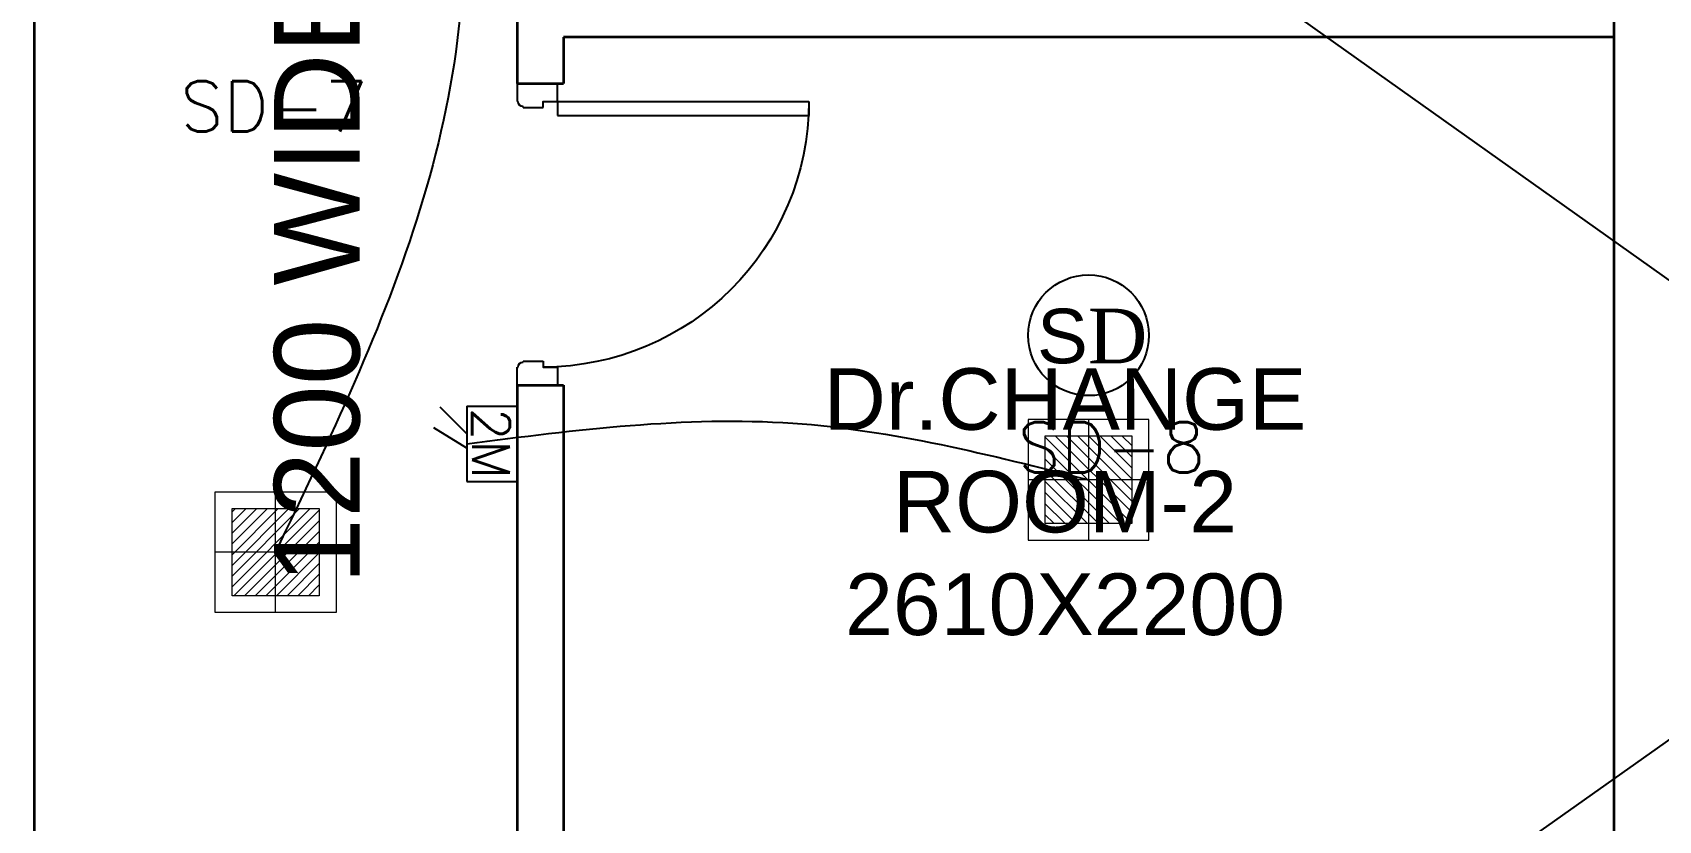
# Model space of a CAD drawing. Extents: x 3550807 to 4078732, y -628171 to -515859.
# Drawn here: x 3667610 to 3671651, y -605413 to -603455 of the extents above; entities that cross this region are included whole.
import ezdxf
from ezdxf.enums import TextEntityAlignment as Align

# ---------------------------------------------------------------- set-up
doc = ezdxf.new("R2010")
doc.units = 0
doc.header["$LTSCALE"] = 6
doc.header["$MEASUREMENT"] = 0
doc.linetypes.add('CONTINU', pattern=[0])
for name, color, linetype in [('24W RAW POWER', 1, 'CONTINUOUS'), ('24W UPS POWER LIGHT', 5, 'CONTINUOUS'), ('DIM', 7, 'CONTINUOUS'), ('DOOR', 44, 'CONTINUOUS'), ('ELE-2M UPS P.SB', 3, 'CONTINUOUS'), ('FA-FIRE TEXT', 7, 'CONTINUOUS')]:
    doc.layers.add(name, color=color, linetype=linetype)
for name, color, linetype, lineweight in [('ELE-24W EMERGENCY  LED LIGHT', 5, 'CONTINUOUS', 18), ('ELE-24W LED LIGHT', 1, 'CONTINUOUS', 18), ('FA-BELOW SMOKE DERECTOR', 1, 'CONTINUOUS', 25), ('WALL', 10, 'CONTINUOUS', 35)]:
    doc.layers.add(name, color=color, linetype=linetype, lineweight=lineweight)
doc.layers.add('ELE-LIGHTING WIRING', color=7, linetype='CONTINUOUS', true_color=0x63d7b6)
doc.styles.add('ARIAL', font='arial.ttf')
doc.styles.add('PDF Times New Roman', font='times.ttf')
doc.styles.add('ROMANS', font='romans.shx')
doc.styles.get("Standard").update_dxf_attribs({"font": 'SIMPLEX'})

# ---------------------------------------------------------------- blocks, each defined once
blk = doc.blocks.new('750')
at = {"layer": 'DOOR', "color": 8}
for p, q in [((-50, 705), (-47.5, 705)), ((-35, 690), (-35, 692.5)), ((-50, 45), (-47.5, 45)), ((-35, 60), (-35, 57.5)), ((50, 45), (50, 80)), ((50, 80), (675, 80)), ((50, 45), (675, 45)), ((675, 45), (675, 80))]:
    blk.add_line(p, q, dxfattribs=at)
for points in [[(15, 690), (15, 705), (50, 705), (50, 750), (-50, 750), (-50, 705)], [(-35, 690), (15, 690)], [(15, 60), (15, 45), (50, 45), (50, 0), (-50, 0), (-50, 45)], [(-35, 60), (15, 60)]]:
    blk.add_lwpolyline(points, dxfattribs=at)
for centre, radius, start, end in [((-35, 705), 12.5, 180, 270), ((15, 45), 660, 0, 90), ((-35, 45), 12.5, 90, 180)]:
    blk.add_arc(centre, radius, start, end, dxfattribs=at)
blk = doc.blocks.new('24w led emeregency')
at = {"layer": 'ELE-24W EMERGENCY  LED LIGHT'}
h = blk.add_hatch(dxfattribs=at)
h.set_pattern_fill('ANSI31', scale=166.666666666665, style=0)
h.set_pattern_definition([(45, (0, 0), (-14.73139127471959, 14.7313912747196), [])])
h.paths.add_polyline_path([(-115.397401795839, -115.397401795839), (-115.397401795839, 115.397401795839), (115.397401795839, 115.397401795839), (115.397401795839, -115.397401795839)])
at = {"layer": 'ELE-24W EMERGENCY  LED LIGHT', "color": 5}
for p, q in [((0, 160), (0, -160)), ((-160, 0), (160, 0))]:
    blk.add_line(p, q, dxfattribs=at)
for points in [[(-160, -160), (-160, 160), (160, 160), (160, -160)], [(-115.397401795839, -115.397401795839), (-115.397401795839, 115.397401795839), (115.397401795839, 115.397401795839), (115.397401795839, -115.397401795839)]]:
    blk.add_lwpolyline(points, close=True, dxfattribs=at)
blk = doc.blocks.new('2M UPS SB')
at = {"layer": 'ELE-2M UPS P.SB', "color": 3}
for p, q in [((-133.7655910551548, 160), (-69.26612788438797, 265.2194964364171)), ((-88.23655763268471, 160), (-3.38374388217926, 244.8528137430549)), ((-240, 160), (-240, 0)), ((0, 160), (-240, 160)), ((0, 160), (0, 0))]:
    blk.add_line(p, q, dxfattribs=at)
blk.add_text('2M', height=120, rotation=180, dxfattribs=at).set_placement((-6.021764248609543, 142.9791077449918))
blk = doc.blocks.new('24w led light')
at = {"layer": 'ELE-24W LED LIGHT', "color": 1, "lineweight": 0}
for p, q in [((159.0000000012145, 158.9999999986694), (-159.9999999987274, 159.0000000012225)), ((-159.9999999987274, 159.0000000012225), (-160.0000000012806, -159.9999999987194)), ((-0.5000000012805742, -159.999999999996), (-0.4999999987274407, 158.999999999946)), ((158.9999999987194, -160.0000000012726), (159.0000000012145, 158.9999999986694)), ((114.5367849160933, 114.5367849143026), (-115.5367849143026, 114.5367849161594)), ((-115.5367849143026, 114.5367849161594), (-115.5367849161594, -115.5367849143526)), ((110.1664341049445, -115.5367849160353), (-115.5367849143606, 110.1664341068094)), ((114.5367849144106, -91.7112528255815), (-91.71125282390676, 114.5367849159273)), ((114.5367849147007, -63.51536992577766), (-63.51536992410293, 114.5367849156952)), ((114.5367849149328, -35.31948702603185), (-35.31948702429909, 114.5367849155211)), ((114.5367849151069, -7.123604126228013), (-7.123604124495255, 114.536784915289)), ((114.536784915339, 21.07227877357582), (21.07227877536661, 114.5367849150569)), ((114.5367849155711, 49.26816167332163), (49.26816167511242, 114.5367849148248)), ((114.5367849158032, 77.46404457312546), (77.46404457497428, 114.5367849145927)), ((114.5367849160353, 105.6599274730454), (105.6599274747201, 114.5367849143606)), ((114.5367849142945, -115.5367849162094), (114.5367849160933, 114.5367849143026)), ((81.97055120514068, -115.5367849159193), (-115.5367849145927, 81.97055120700553)), ((53.77466830533685, -115.5367849157452), (-115.5367849147668, 53.77466830725971)), ((25.57878540547499, -115.536784915397), (-115.5367849150569, 25.57878540745588)), ((-160.000000000004, -0.4999999987194258), (158.999999999996, -0.5000000012725593)), ((-2.617097494328851, -115.5367849151649), (-115.536784915231, -2.617097492464012)), ((-30.81298039413269, -115.5367849150489), (-115.5367849154631, -30.81298039220982)), ((-59.00886329393652, -115.5367849148168), (-115.5367849156952, -59.00886329212971)), ((-87.20474619374036, -115.5367849144686), (-115.5367849159273, -87.20474619181749)), ((-115.4006290935442, -115.5367849142945), (-115.5367849161594, -115.4006290915633)), ((-115.5367849161594, -115.5367849143526), (114.5367849142945, -115.5367849162094)), ((-160.0000000012806, -159.9999999987194), (158.9999999987194, -160.0000000012726))]:
    blk.add_line(p, q, dxfattribs=at)
blk = doc.blocks.new('SMOKE DETECTOR')
at = {"layer": 'FA-BELOW SMOKE DERECTOR', "color": 7}
blk.add_circle((931028.7306233168, -118293.8702529273), 166.0108993562608, dxfattribs=at)
at = {"layer": 'FA-BELOW SMOKE DERECTOR', "insert": (930887.0836242564, -118372.9609814075), "char_height": 150, "attachment_point": 7, "style": 'PDF Times New Roman'}
blk.add_mtext('{\\fArial|b0|i0|c0|p34;S}D', dxfattribs=at)

msp = doc.modelspace()

# ---------------------------------------------------------------- linework, layer by layer
at = {"layer": 'DIM', "linetype": 'ByBlock'}
for p, q in [((3649917.524987438, -588619.6529883851), (3694998.730171057, -620631.0736272633)), ((3649917.524987438, -620631.0736272633), (3694766.897750438, -588851.485409002))]:
    msp.add_line(p, q, dxfattribs=at)
at = {"layer": 'ELE-LIGHTING WIRING', "linetype": 'ByBlock'}
msp.add_spline([(3672049.524987439, -600496.4229930759), (3669434.340352078, -600631.8621660785), (3668387.729382204, -601103.022471784), (3668664.977321243, -602972.8341536802), (3668214.054768005, -604745.8501044207)], degree=3, dxfattribs=at)
at = {"layer": 'ELE-LIGHTING WIRING', "color": 254, "linetype": 'ByBlock', "true_color": 0xdebad0}
msp.add_spline([(3668689.52498744, -604477.0312037352), (3669499.655824151, -604425.7850725835), (3670234.524987439, -604566.3203238578)], degree=3, dxfattribs=at)
at = {"layer": 'WALL', "color": 8, "linetype": 'ByBlock'}
for p, q in [((3667614.524987439, -600961.3203238577), (3667614.524987439, -605666.3203238578)), ((3671539.524987438, -601191.3203238578), (3671539.524987438, -605666.3203238578)), ((3668814.524987439, -602056.3349942266), (3668814.524987439, -603581.4520518794)), ((3668929.524987439, -603466.3203238578), (3668929.524987439, -603581.4520518794)), ((3671539.524987439, -603466.3203238578), (3668929.524987439, -603466.3203238578)), ((3668814.52498744, -603581.4520518794), (3668929.52498744, -603581.4520518794)), ((3668814.524987439, -604331.3349942266), (3668814.524987439, -605666.3203238578)), ((3668814.52498744, -604331.3349942266), (3668929.524987439, -604331.3349942266)), ((3668929.524987439, -604331.3349942266), (3668929.524987439, -605666.3203238578))]:
    msp.add_line(p, q, dxfattribs=at)

# ---------------------------------------------------------------- block references
at = {"layer": '24W RAW POWER', "lineweight": 9, "xscale": -0.9404388715045132, "yscale": 0.9404388715045132, "zscale": 0.9404388715045132}
msp.add_blockref('24w led light', (3668214.054768005, -604745.8501044207), dxfattribs=at)
at = {"layer": '24W UPS POWER LIGHT', "lineweight": 9, "xscale": -0.9375000000222322, "yscale": 0.9375000000222322, "zscale": 0.9375000000222322}
msp.add_blockref('24w led emeregency', (3670234.524987439, -604566.3203238578), dxfattribs=at)
at = {"layer": 'DOOR', "color": 8, "xscale": -1, "rotation": 180}
msp.add_blockref('750', (3668864.52498744, -603581.3349942266), dxfattribs=at)
at = {"layer": 'ELE-2M UPS P.SB', "color": 6, "xscale": 0.7812500000005363, "yscale": 0.7812500000005363, "zscale": 0.7812500000005363, "rotation": 89.99999999999984}
msp.add_blockref('2M UPS SB', (3668814.52498744, -604383.281203735), dxfattribs=at)
at = {"layer": 'FA-BELOW SMOKE DERECTOR', "color": 6, "xscale": 0.9035551315104862, "yscale": 0.9035551315104862, "zscale": 0.9035551315104862}
msp.add_blockref('SMOKE DETECTOR', (2828998.737849047, -497322.3857467126), dxfattribs=at)

# ---------------------------------------------------------------- texts
at = {"layer": 'DIM', "color": 8, "style": 'ARIAL'}
msp.add_text('1200 WIDE CORRIDOR', height=212.5, rotation=90.00000000000001, dxfattribs=at).set_placement((3668486.816692792, -603218.4812279064), align=Align.BOTTOM_CENTER)
at = {"layer": 'DIM', "color": 8, "insert": (3670176.207406912, -604621.8456714391), "char_height": 153, "width": 1198.955661664394, "attachment_point": 5, "style": 'ARIAL'}
msp.add_mtext('Dr.CHANGE\\PROOM-2\\P2610X2200', dxfattribs=at)
at = {"layer": 'FA-FIRE TEXT', "color": 200, "linetype": 'CONTINU', "char_height": 125, "width": 349.8378647597838, "attachment_point": 1, "style": 'ROMANS'}
for s, insert in [('{\\C256;SD-7\\P}', (3667977.516102927, -603576.124662847)), ('{\\C256;SD-8\\P}', (3670058.421367924, -604423.315082991))]:
    msp.add_mtext(s, dxfattribs=dict(at, insert=insert))

doc.saveas('drawing.dxf')
